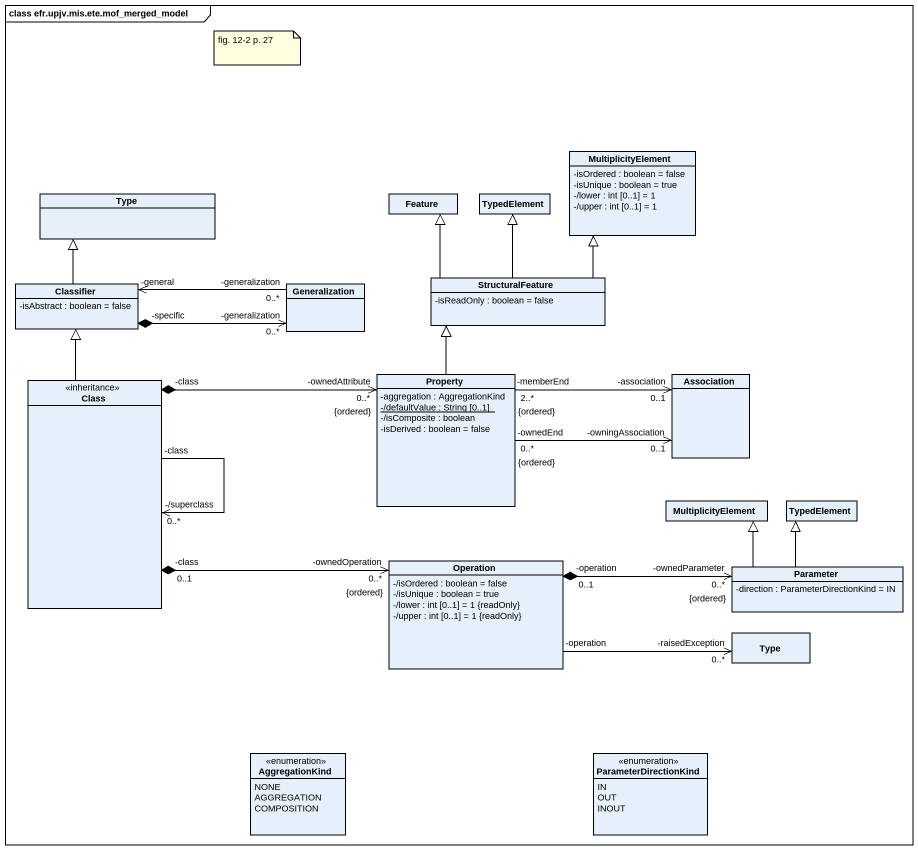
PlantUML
@startuml
mainframe class efr.upjv.mis.ete.mof_merged_model
hide circle
hide empty members
skinparam classAttributeIconSize 0
class MultiplicityElement {
  -isOrdered : boolean = false
  -isUnique : boolean = true
  -/lower : int [0..1] = 1
  -/upper : int [0..1] = 1
}
class Type
class Feature
class TypedElement
class Classifier {
  -isAbstract : boolean = false
}
class Generalization
class StructuralFeature {
  -isReadOnly : boolean = false
}
class Property {
  -aggregation : AggregationKind
  {static} -/defaultValue : String [0..1]
  -/isComposite : boolean
  -isDerived : boolean = false
}
class Association
class "Class" as Class_ <<inheritance>>
class "MultiplicityElement" as MultiplicityElement_2
class "TypedElement" as TypedElement_2
class Operation {
  -/isOrdered : boolean = false
  -/isUnique : boolean = true
  -/lower : int [0..1] = 1 {readOnly}
  -/upper : int [0..1] = 1 {readOnly}
}
class Parameter {
  -direction : ParameterDirectionKind = IN
}
class "Type" as Type_2
enum AggregationKind {
  NONE
  AGGREGATION
  COMPOSITION
}
enum ParameterDirectionKind {
  IN
  OUT
  INOUT
}
Classifier -up-|> Type
Classifier "-specific" *-right-> "-generalization\n0..*" Generalization
Generalization "-generalization\n0..*" -left-> "-general" Classifier
StructuralFeature -up-|> MultiplicityElement
StructuralFeature -up-|> Feature
StructuralFeature -up-|> TypedElement
Property -up-|> StructuralFeature
Property "-memberEnd\n2..*\n{ordered}" -right-> "-association\n0..1" Association
Property "-ownedEnd\n0..*\n{ordered}" -right-> "-owningAssociation\n0..1" Association
Class_ -up-|> Classifier
Class_ "-class" *-right-> "-ownedAttribute\n0..*\n{ordered}" Property
Class_ "-class" --> "0..*\n-/superclass" Class_
Class_ "-class\n0..1" *-right-> "-ownedOperation\n0..*\n{ordered}" Operation
Operation "-operation\n0..1" *-right-> "-ownedParameter\n0..*\n{ordered}" Parameter
Operation "-operation" -right-> "-raisedException\n0..*" Type_2
Parameter -up-|> MultiplicityElement_2
Parameter -up-|> TypedElement_2
note as N1
  fig. 12-2 p. 27
end note
@enduml
